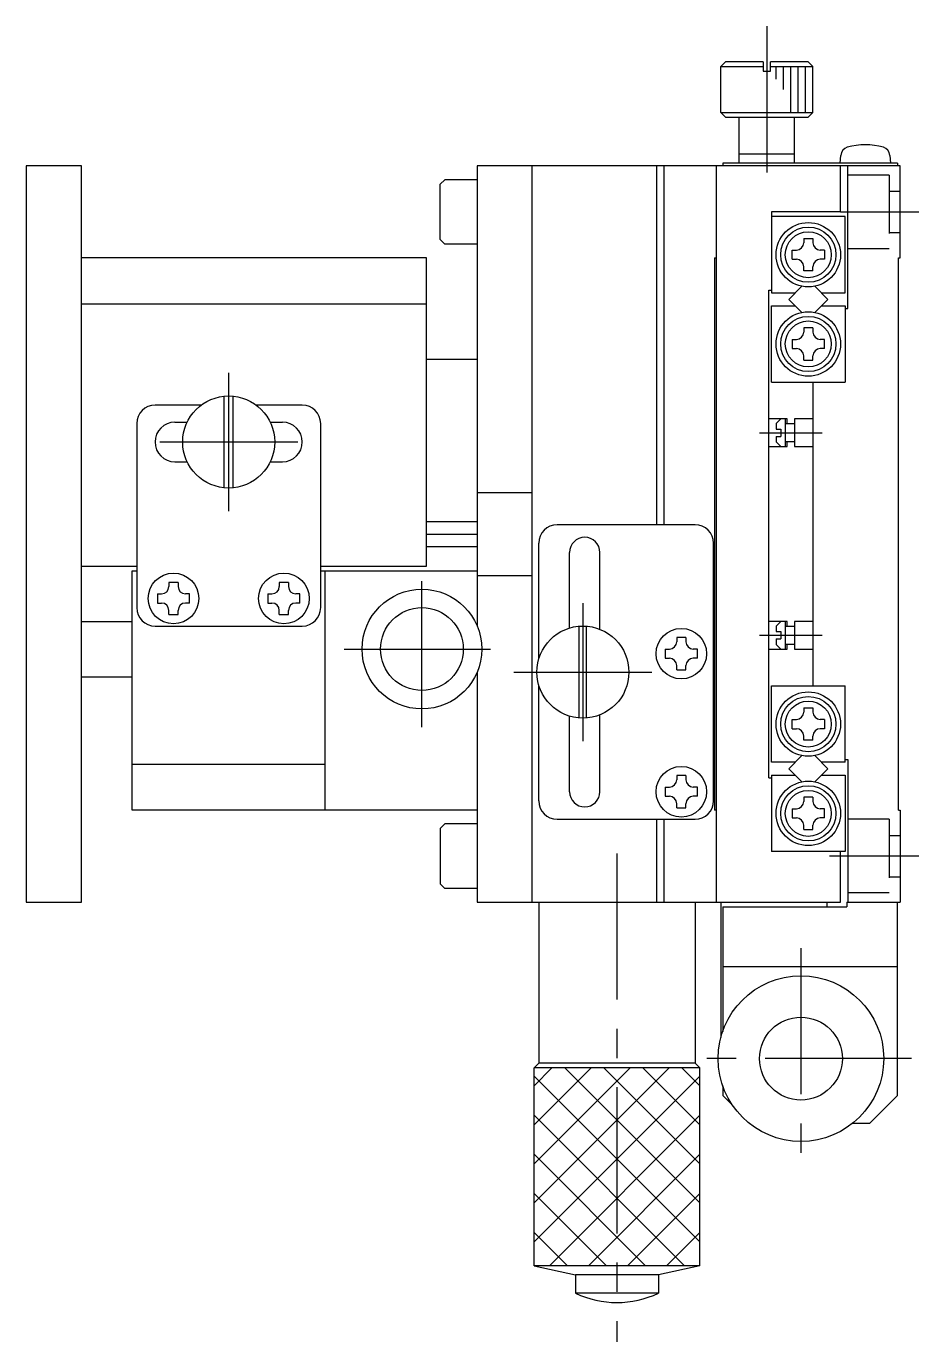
# Model space of a CAD drawing. Extents: x -2 to 405, y -8 to 353.
# Drawn here: x 307.9 to 404.9, y 105.1 to 248.1 of the extents above; entities that cross this region are included whole.
import ezdxf

# ---------------------------------------------------------------- set-up
doc = ezdxf.new("R2010")
doc.units = 0
doc.header["$LTSCALE"] = 0.5
doc.linetypes.add('CENTER', pattern=[50.8, 31.75, -6.35, 6.35, -6.35])
doc.linetypes.add('DASHED', pattern=[19.05, 12.7, -6.35])
for name, color, linetype in [('MSM_CENTER', 1, 'CENTER'), ('MSM_CONTINUOUS', 7, 'CONTINUOUS'), ('MSM_DASHED', 4, 'DASHED'), ('MSM_NARROW', 5, 'CONTINUOUS')]:
    doc.layers.add(name, color=color, linetype=linetype)

msp = doc.modelspace()

# ---------------------------------------------------------------- linework, layer by layer
at = {"layer": 'MSM_CENTER'}
for p, q in [((388.365159, 248.071054), (388.365159, 230.8088)), ((396.365159, 227.903055), (404.865156, 227.903054)), ((329.86515, 195.403062), (329.86515, 210.403048)), ((387.565158, 203.903054), (394.365156, 203.903054)), ((322.365157, 202.903055), (337.365143, 202.903055)), ((350.865151, 171.917119), (350.865151, 188.550117)), ((368.365153, 185.403051), (368.365156, 170.403057)), ((387.565158, 181.903054), (394.365156, 181.903054)), ((342.429151, 180.403053), (358.597153, 180.403053)), ((360.865158, 177.903054), (375.865152, 177.903054)), ((372.065155, 158.185062), (372.065155, 105.144854)), ((404.865156, 157.903054), (395.165156, 157.903054)), ((392.065158, 147.903053), (392.065158, 123.903053)), ((404.065158, 135.903053), (380.065158, 135.903053))]:
    msp.add_line(p, q, dxfattribs=at)
at = {"layer": 'MSM_CONTINUOUS'}
for p, q in [((383.365153, 243.703049), (387.965148, 243.703049)), ((383.865156, 244.203052), (383.365156, 243.703053)), ((383.365156, 238.703053), (383.365156, 243.703053)), ((387.965148, 244.203052), (383.865156, 244.203052)), ((387.965151, 244.203049), (387.965151, 243.203053)), ((387.965151, 243.203053), (388.765151, 243.203053)), ((388.765148, 243.703049), (393.365152, 243.703049)), ((392.865152, 244.203052), (388.765151, 244.203052)), ((388.765151, 243.203053), (388.765151, 244.203049)), ((393.365156, 243.703053), (392.865156, 244.203052)), ((393.365156, 238.703053), (393.365156, 243.703053)), ((383.365156, 238.703053), (393.365156, 238.703053)), ((383.365156, 238.703053), (383.865156, 238.203053)), ((392.865156, 238.203053), (393.365156, 238.703053)), ((383.865156, 238.203053), (392.865156, 238.203053)), ((385.365156, 233.203056), (385.365156, 238.203053)), ((391.365159, 233.203056), (391.365159, 238.203053)), ((383.565156, 233.203056), (383.565156, 232.903056)), ((402.565156, 233.203056), (383.565156, 233.203056)), ((385.365156, 234.203056), (391.365159, 234.203056)), ((396.315156, 233.203056), (396.389281, 234.050305)), ((401.741031, 234.050305), (401.815156, 233.203056)), ((402.565156, 233.203056), (402.565156, 232.903056)), ((313.865151, 232.903056), (307.865154, 232.903056)), ((307.865154, 232.903056), (307.865154, 152.903061)), ((313.865151, 152.903061), (313.865151, 232.903056)), ((402.865158, 232.903056), (356.865151, 232.903056)), ((356.865151, 232.90305), (356.865151, 182.903046)), ((362.865154, 152.903054), (362.865154, 232.903056)), ((376.365156, 232.903056), (376.365156, 193.903056)), ((377.165156, 232.903056), (377.165156, 193.903056)), ((382.865156, 232.903056), (382.865156, 152.903054)), ((396.365159, 227.903056), (396.365159, 232.903056)), ((397.165156, 217.403054), (397.165156, 232.903054)), ((402.865156, 222.903054), (402.865156, 232.903054)), ((352.865151, 230.903056), (353.365151, 231.403056)), ((352.865151, 224.903057), (352.865151, 230.903056)), ((356.865151, 231.403056), (353.365151, 231.403056)), ((396.365159, 227.903055), (388.865156, 227.903056)), ((388.865156, 227.903056), (388.865156, 219.103054)), ((396.865156, 227.403054), (388.865156, 227.403054)), ((396.865156, 219.103054), (396.865156, 227.403054)), ((352.865151, 224.903057), (353.365151, 224.403057)), ((356.865151, 224.403057), (353.365151, 224.403057)), ((392.365156, 225.003053), (393.365157, 225.003053)), ((392.365156, 225.003053), (392.365156, 224.553054)), ((393.365157, 225.003053), (393.365157, 224.553054)), ((391.115157, 222.753053), (391.115157, 223.753054)), ((391.115157, 223.753054), (391.565156, 223.753054)), ((394.615156, 223.753054), (394.165156, 223.753054)), ((394.615156, 223.753054), (394.615156, 222.753053)), ((351.365155, 222.903057), (313.865151, 222.903057)), ((351.365155, 189.403055), (351.365155, 222.903053)), ((382.665156, 222.903056), (382.865156, 222.903056)), ((382.665156, 222.903056), (382.665156, 162.903054)), ((391.115157, 222.753053), (391.565156, 222.753053)), ((392.365156, 221.503054), (392.365156, 221.953054)), ((393.365157, 221.503054), (393.365157, 221.953054)), ((394.615156, 222.753053), (394.165156, 222.753053)), ((402.665156, 222.903054), (402.865156, 222.903054)), ((402.665156, 162.903054), (402.665156, 222.903054)), ((393.365157, 221.503054), (392.365156, 221.503054)), ((388.565158, 219.403054), (388.865156, 219.403054)), ((388.565158, 166.403054), (388.565158, 219.403054)), ((388.865156, 219.103054), (391.443837, 219.103054)), ((392.164655, 219.823871), (390.743836, 218.403054)), ((394.986476, 218.403054), (393.565658, 219.823872)), ((394.286476, 219.103054), (396.865156, 219.103054)), ((313.865151, 217.903057), (351.365155, 217.903057)), ((388.865156, 217.703054), (391.443837, 217.703054)), ((388.865156, 209.403054), (388.865156, 217.703054)), ((390.743836, 218.403054), (392.164655, 216.982236)), ((393.565658, 216.982236), (394.986476, 218.403054)), ((394.286476, 217.703054), (396.865156, 217.703054)), ((396.865156, 217.703054), (396.865156, 209.403054)), ((396.865156, 217.403054), (397.165156, 217.403054)), ((393.365157, 215.303054), (392.365156, 215.303054)), ((392.365156, 215.303054), (392.365156, 214.853054)), ((393.365157, 215.303054), (393.365157, 214.853054)), ((391.115157, 214.053055), (391.115157, 213.053054)), ((391.115157, 214.053055), (391.565156, 214.053055)), ((391.115157, 213.053054), (391.565156, 213.053054)), ((394.615156, 214.053055), (394.165156, 214.053055)), ((394.615156, 213.053054), (394.165156, 213.053054)), ((394.615156, 213.053054), (394.615156, 214.053055)), ((351.365155, 211.903054), (356.865151, 211.903054)), ((392.365156, 211.803055), (392.365156, 212.253054)), ((392.365156, 211.803055), (393.365157, 211.803055)), ((393.365157, 211.803055), (393.365157, 212.253054)), ((388.865156, 209.403054), (396.865156, 209.403054)), ((393.365156, 209.403054), (393.365156, 176.403054)), ((329.365153, 197.928117), (329.365153, 207.877992)), ((330.36515, 197.928117), (330.36515, 207.877992)), ((326.865153, 206.903057), (321.865153, 206.903057)), ((337.865152, 206.903057), (332.865149, 206.903057)), ((319.865153, 204.903058), (319.865153, 184.903056)), ((324.015153, 205.053055), (325.351006, 205.053055)), ((334.379293, 205.053055), (335.715155, 205.053055)), ((339.865155, 184.903056), (339.865155, 204.903058)), ((390.565158, 205.403054), (388.565158, 205.403054)), ((389.365157, 204.903054), (389.865157, 205.403054)), ((389.365157, 204.903054), (389.365157, 204.303054)), ((390.365157, 205.403054), (390.365157, 202.403053)), ((390.365157, 204.903054), (391.365157, 204.903054)), ((390.565158, 204.903054), (390.565158, 205.403054)), ((393.365156, 205.403054), (391.365157, 205.403054)), ((391.365157, 205.403054), (391.365157, 202.403053)), ((389.365157, 204.303054), (389.865157, 204.303054)), ((389.365157, 203.503054), (389.365157, 202.903054)), ((389.365157, 203.503054), (389.865157, 203.503054)), ((389.865157, 204.303054), (389.865157, 203.503054)), ((388.565158, 202.403053), (390.565158, 202.403053)), ((389.365157, 202.903054), (389.865157, 202.403053)), ((391.365157, 202.903054), (390.365157, 202.903054)), ((390.565158, 202.403053), (390.565158, 202.903054)), ((391.365157, 202.403053), (393.365156, 202.403053)), ((324.015153, 200.753054), (325.351006, 200.753054)), ((334.379293, 200.753054), (335.715155, 200.753054)), ((356.865151, 197.403055), (362.865154, 197.403055)), ((351.365155, 194.274377), (356.865151, 194.274377)), ((380.565156, 193.903056), (365.565156, 193.903056)), ((351.365155, 192.903055), (356.865151, 192.903055)), ((351.365155, 191.531736), (356.865151, 191.531736)), ((363.565156, 179.303046), (363.565156, 191.903056)), ((382.565156, 163.903056), (382.565156, 191.903056)), ((366.915156, 182.688184), (366.915156, 190.903056)), ((370.215156, 182.548209), (370.215156, 190.903056)), ((313.865151, 189.403055), (319.865153, 189.403055)), ((319.365153, 188.903055), (319.865153, 188.903055)), ((319.365153, 162.90306), (319.365153, 188.903055)), ((339.865155, 189.403055), (351.365155, 189.403055)), ((339.865155, 188.903055), (356.865151, 188.903055)), ((340.365152, 162.90306), (340.365152, 188.903055)), ((324.365153, 187.653057), (323.36515, 187.653057)), ((323.36515, 187.653057), (323.36515, 187.203056)), ((324.365153, 187.653057), (324.365153, 187.203056)), ((336.365149, 187.653057), (335.365155, 187.653057)), ((335.365155, 187.653057), (335.365155, 187.203056)), ((336.365149, 187.653057), (336.365149, 187.203056)), ((356.865151, 188.403055), (362.865154, 188.403055)), ((322.115152, 186.403056), (322.115152, 185.403056)), ((322.115152, 186.403056), (322.565156, 186.403056)), ((325.615151, 186.403056), (325.165154, 186.403056)), ((325.615151, 185.403056), (325.615151, 186.403056)), ((334.115151, 186.403056), (334.115151, 185.403056)), ((334.115151, 186.403056), (334.565152, 186.403056)), ((337.615154, 186.403056), (337.165153, 186.403056)), ((337.615154, 185.403056), (337.615154, 186.403056)), ((322.115152, 185.403056), (322.565156, 185.403056)), ((323.36515, 184.153057), (323.36515, 184.603055)), ((324.365153, 184.153057), (324.365153, 184.603055)), ((325.615151, 185.403056), (325.165154, 185.403056)), ((334.115151, 185.403056), (334.565152, 185.403056)), ((335.365155, 184.153057), (335.365155, 184.603055)), ((336.365149, 184.153057), (336.365149, 184.603055)), ((337.615154, 185.403056), (337.165153, 185.403056)), ((313.865151, 183.403056), (319.365153, 183.403056)), ((323.36515, 184.153057), (324.365153, 184.153057)), ((335.365155, 184.153057), (336.365149, 184.153057)), ((390.565158, 183.403054), (388.565158, 183.403054)), ((389.365157, 182.903054), (389.865157, 183.403054)), ((390.365157, 183.403054), (390.365157, 180.403053)), ((390.565158, 182.903054), (390.565158, 183.403054)), ((393.365156, 183.403054), (391.365157, 183.403054)), ((391.365157, 183.403054), (391.365157, 180.403053)), ((321.865153, 182.903056), (337.865152, 182.903056)), ((367.965153, 172.919082), (367.965153, 182.887026)), ((368.76515, 172.919082), (368.76515, 182.887026)), ((379.565156, 181.653056), (378.565156, 181.653056)), ((378.565156, 181.653056), (378.565156, 181.203057)), ((379.565156, 181.653056), (379.565156, 181.203057)), ((389.365157, 182.903054), (389.365157, 182.303054)), ((389.365157, 182.303054), (389.865157, 182.303054)), ((389.865157, 182.303054), (389.865157, 181.503054)), ((390.365157, 182.903054), (391.365157, 182.903054)), ((377.315157, 180.403056), (377.315157, 179.403056)), ((377.315157, 180.403056), (377.765156, 180.403056)), ((380.815156, 180.403056), (380.365157, 180.403056)), ((380.815156, 179.403056), (380.815156, 180.403056)), ((388.565158, 180.403053), (390.565158, 180.403053)), ((389.365157, 181.503054), (389.365157, 180.903054)), ((389.365157, 181.503054), (389.865157, 181.503054)), ((389.365157, 180.903054), (389.865157, 180.403053)), ((391.365157, 180.903054), (390.365157, 180.903054)), ((390.565158, 180.403053), (390.565158, 180.903054)), ((391.365157, 180.403053), (393.365156, 180.403053)), ((377.315157, 179.403056), (377.765156, 179.403056)), ((380.815156, 179.403056), (380.365157, 179.403056)), ((313.865151, 177.403056), (319.365153, 177.403056)), ((356.865151, 177.903056), (356.865151, 152.903061)), ((378.565156, 178.153056), (378.565156, 178.603056)), ((378.565156, 178.153056), (379.565156, 178.153056)), ((379.565156, 178.153056), (379.565156, 178.603056)), ((363.565156, 163.903056), (363.565156, 176.503062)), ((388.865156, 168.103054), (388.865156, 176.403054)), ((388.865156, 176.403054), (396.865156, 176.403054)), ((396.865156, 168.103054), (396.865156, 176.403054)), ((366.915156, 164.903056), (366.915156, 173.117923)), ((370.215156, 164.903056), (370.215156, 173.257899)), ((392.365156, 174.003053), (393.365157, 174.003053)), ((392.365156, 174.003053), (392.365156, 173.553054)), ((393.365157, 174.003053), (393.365157, 173.553054)), ((391.115157, 171.753053), (391.115157, 172.753054)), ((391.115157, 172.753054), (391.565156, 172.753054)), ((391.115157, 171.753053), (391.565156, 171.753053)), ((394.615156, 172.753054), (394.165156, 172.753054)), ((394.615156, 171.753053), (394.165156, 171.753053)), ((394.615156, 172.753054), (394.615156, 171.753053)), ((392.365156, 170.503054), (392.365156, 170.953054)), ((393.365157, 170.503054), (392.365156, 170.503054)), ((393.365157, 170.503054), (393.365157, 170.953054)), ((390.743836, 167.403054), (392.164655, 168.823871)), ((393.565658, 168.823872), (394.986476, 167.403054)), ((319.365153, 167.90306), (340.365152, 167.90306)), ((391.443837, 168.103054), (388.865156, 168.103054)), ((392.164655, 165.982236), (390.743836, 167.403054)), ((394.986476, 167.403054), (393.565658, 165.982236)), ((396.865156, 168.103054), (394.286476, 168.103054)), ((396.865156, 168.403054), (397.165156, 168.403054)), ((397.165156, 168.403054), (397.165156, 152.903054)), ((379.565156, 166.653056), (378.565156, 166.653056)), ((378.565156, 166.653056), (378.565156, 166.203057)), ((379.565156, 166.653056), (379.565156, 166.203057)), ((388.565158, 166.403054), (388.865156, 166.403054)), ((388.865156, 166.703054), (391.443837, 166.703054)), ((388.865156, 166.703054), (388.865156, 158.403054)), ((394.286476, 166.703054), (396.865156, 166.703054)), ((396.865156, 166.703054), (396.865156, 158.403054)), ((377.315157, 165.403056), (377.315157, 164.403056)), ((377.315157, 165.403056), (377.765156, 165.403056)), ((377.315157, 164.403056), (377.765156, 164.403056)), ((380.815156, 165.403056), (380.365157, 165.403056)), ((380.815156, 164.403056), (380.365157, 164.403056)), ((380.815156, 164.403056), (380.815156, 165.403056)), ((378.565156, 163.153056), (378.565156, 163.603056)), ((378.565156, 163.153056), (379.565156, 163.153056)), ((379.565156, 163.153056), (379.565156, 163.603056)), ((391.115157, 163.053055), (391.115157, 162.053054)), ((391.115157, 163.053055), (391.565156, 163.053055)), ((393.365157, 164.303054), (392.365156, 164.303054)), ((392.365156, 164.303054), (392.365156, 163.853054)), ((393.365157, 164.303054), (393.365157, 163.853054)), ((394.615156, 163.053055), (394.165156, 163.053055)), ((394.615156, 162.053054), (394.615156, 163.053055)), ((356.865151, 162.90306), (319.365153, 162.90306)), ((365.565156, 161.903056), (380.565156, 161.903056)), ((376.365156, 161.903056), (376.365156, 152.903054)), ((377.165156, 161.903056), (377.165156, 152.903054)), ((382.865156, 162.903054), (382.665156, 162.903054)), ((391.115157, 162.053054), (391.565156, 162.053054)), ((394.615156, 162.053054), (394.165156, 162.053054)), ((402.665156, 162.903054), (402.865156, 162.903054)), ((402.865156, 162.903054), (402.865156, 152.903054)), ((352.865151, 160.903058), (353.365151, 161.403058)), ((352.865151, 160.903058), (352.865151, 154.903059)), ((356.865151, 161.403058), (353.365151, 161.403058)), ((392.365156, 160.803055), (392.365156, 161.253054)), ((392.365156, 160.803055), (393.365157, 160.803055)), ((393.365157, 160.803055), (393.365157, 161.253054)), ((396.865156, 158.403054), (388.865156, 158.403054)), ((396.365155, 152.903054), (396.365155, 158.403054)), ((352.865151, 154.903059), (353.365151, 154.403059)), ((356.865151, 154.403059), (353.365151, 154.403059)), ((307.865154, 152.903061), (313.865151, 152.903061)), ((356.865151, 152.903061), (362.865154, 152.903061)), ((362.865154, 152.903054), (396.365155, 152.903054)), ((363.565155, 152.903054), (363.565155, 135.403054)), ((380.565154, 152.903054), (380.565154, 135.403054)), ((383.365155, 152.903054), (383.365155, 138.207385)), ((383.565159, 152.403053), (383.565159, 138.861095)), ((383.565159, 152.403053), (397.065158, 152.403053)), ((394.865155, 152.903054), (394.865155, 152.403053)), ((397.065158, 152.903054), (402.865156, 152.903054)), ((397.065158, 152.903054), (397.065158, 152.403053)), ((402.565158, 131.903054), (402.565158, 152.903054)), ((383.565159, 145.903053), (402.565158, 145.903053)), ((363.565156, 135.403054), (363.065156, 134.903054)), ((363.065156, 113.403054), (363.065156, 134.903054)), ((381.065155, 134.903054), (363.065156, 134.903054)), ((380.565154, 135.403054), (363.565155, 135.403054)), ((380.565155, 135.403054), (381.065155, 134.903054)), ((381.065155, 113.403054), (381.065155, 134.903054)), ((383.565159, 132.94501), (383.565159, 131.903054)), ((383.565159, 131.903054), (384.616197, 130.852016)), ((399.565158, 128.903054), (402.565158, 131.903054)), ((397.722014, 128.903054), (399.565158, 128.903054)), ((363.065156, 113.403054), (367.565156, 112.403054)), ((381.065155, 113.403054), (363.065156, 113.403054)), ((381.065155, 113.403054), (376.565155, 112.403054)), ((376.565155, 112.403054), (367.565156, 112.403054)), ((367.565156, 112.403054), (367.565156, 110.403054)), ((376.565155, 112.403054), (376.565155, 110.403054)), ((376.565155, 110.403054), (367.565156, 110.403054))]:
    msp.add_line(p, q, dxfattribs=at)
for centre, radius in [((392.865156, 223.253054), 3.499999), ((392.865156, 223.253054), 3.000001), ((392.865156, 223.253054), 2.5), ((392.865156, 213.553054), 3.499999), ((392.865156, 213.553054), 3.000001), ((392.865156, 213.553054), 2.5), ((329.86515, 202.903055), 4.999993), ((323.865156, 185.903056), 2.749995), ((335.865152, 185.903056), 2.749995), ((350.865151, 180.403053), 6.499996), ((350.865151, 180.403053), 4.5), ((368.365155, 177.903054), 4.999997), ((379.065156, 179.903056), 2.75), ((392.865156, 172.253054), 3.499999), ((392.865156, 172.253054), 3.000001), ((392.865156, 172.253054), 2.5), ((379.065156, 164.903056), 2.75), ((392.865156, 162.553054), 3.499999), ((392.865156, 162.553054), 3.000001), ((392.865156, 162.553054), 2.5), ((392.065158, 135.903053), 9), ((392.065158, 135.903053), 4.5)]:
    msp.add_circle(centre, radius, dxfattribs=at)
for centre, radius, start, end in [((397.385475, 233.963149), 1, 106.257028, 175), ((399.065156, 228.203056), 7, 73.742972, 106.257028), ((400.744837, 233.963149), 1, 5, 73.742972), ((391.565156, 224.553054), 0.799999, 270, 0), ((394.165156, 224.553054), 0.799999, 180, 270), ((391.565156, 221.953054), 0.799999, 0, 90), ((394.165156, 221.953054), 0.799999, 90, 180), ((391.565156, 214.853054), 0.799999, 270, 0), ((394.165156, 214.853054), 0.799999, 180, 270), ((391.565156, 212.253054), 0.799999, 0, 90), ((394.165156, 212.253054), 0.799999, 90, 180), ((321.865153, 204.903058), 1.999994, 90, 180), ((337.865152, 204.903058), 1.999994, 0, 90), ((324.015153, 202.903055), 2.15, 90, 270), ((335.715155, 202.903055), 2.15, 269.999958, 89.999958), ((365.565156, 191.903056), 2, 90, 180), ((380.565156, 191.903056), 2, 0, 90), ((368.565156, 190.903056), 1.65, 0, 180), ((322.565156, 187.203056), 0.799994, 270, 0), ((325.165154, 187.203056), 0.799994, 180, 270), ((334.565152, 187.203056), 0.799994, 270, 0), ((337.165153, 187.203056), 0.799994, 180, 270), ((321.865153, 184.903056), 1.999994, 180, 270), ((322.565156, 184.603055), 0.799994, 0, 90), ((325.165154, 184.603055), 0.799994, 90, 180), ((334.565152, 184.603055), 0.799994, 0, 90), ((337.165153, 184.603055), 0.799994, 90, 180), ((337.865152, 184.903056), 1.999994, 270, 0), ((377.765156, 181.203057), 0.800001, 270, 0), ((380.365157, 181.203057), 0.800001, 180, 270), ((377.765156, 178.603056), 0.800001, 0, 90), ((380.365157, 178.603056), 0.800001, 90, 180), ((391.565156, 173.553054), 0.799999, 270, 0), ((394.165156, 173.553054), 0.799999, 180, 270), ((391.565156, 170.953054), 0.799999, 0, 90), ((394.165156, 170.953054), 0.799999, 90, 180), ((377.765156, 166.203057), 0.800001, 270, 0), ((380.365157, 166.203057), 0.800001, 180, 270), ((368.565156, 164.903056), 1.65, 180, 0), ((377.765156, 163.603056), 0.800001, 0, 90), ((380.365157, 163.603056), 0.800001, 90, 180), ((365.565156, 163.903056), 2, 180, 270), ((380.565156, 163.903056), 2, 270, 0), ((391.565156, 163.853054), 0.799999, 270, 0), ((394.165156, 163.853054), 0.799999, 180, 270), ((391.565156, 161.253054), 0.799999, 0, 90), ((394.165156, 161.253054), 0.799999, 90, 180), ((372.065155, 120.028054), 10.625, 244.942385, 295.057615)]:
    msp.add_arc(centre, radius, start, end, dxfattribs=at)
at = {"layer": 'MSM_DASHED'}
for p, q in [((401.665156, 231.903054), (397.165156, 231.903054)), ((401.665156, 231.903054), (401.665156, 223.903054)), ((401.665156, 230.153054), (402.865156, 230.153054)), ((401.665156, 225.653054), (402.865156, 225.653054)), ((401.665156, 223.903054), (397.165156, 223.903054)), ((401.665156, 161.903054), (397.165156, 161.903054)), ((401.665156, 161.903054), (401.665156, 153.903054)), ((401.665156, 160.153054), (402.865156, 160.153054)), ((401.665156, 155.653054), (402.865156, 155.653054)), ((401.665156, 153.903054), (397.165156, 153.903054))]:
    msp.add_line(p, q, dxfattribs=at)
at = {"layer": 'MSM_NARROW'}
for p, q in [((389.365162, 242.329608), (389.365162, 243.703049)), ((390.165162, 241.204042), (390.165162, 243.703049)), ((390.965162, 238.703049), (390.965162, 243.703049)), ((391.765162, 238.703049), (391.765162, 243.703049)), ((392.565162, 238.703049), (392.565162, 243.703049)), ((363.065156, 120.234006), (377.734204, 134.903054)), ((363.065156, 124.476647), (373.491563, 134.903054)), ((363.065156, 128.719288), (369.248922, 134.903054)), ((363.065156, 132.961928), (365.006282, 134.903054)), ((366.396107, 134.903054), (381.065155, 120.234005)), ((370.638747, 134.903054), (381.065155, 124.476646)), ((374.881388, 134.903054), (381.065155, 128.719287)), ((379.124029, 134.903054), (381.065155, 132.961927)), ((363.065156, 115.991365), (381.065155, 133.991364)), ((363.065156, 133.991363), (381.065155, 115.991364)), ((363.065156, 129.748723), (379.410825, 113.403054)), ((364.719485, 113.403054), (381.065155, 129.748724)), ((363.065156, 125.506082), (375.168184, 113.403054)), ((368.962126, 113.403054), (381.065155, 125.506083)), ((363.065156, 121.263441), (370.925544, 113.403054)), ((373.204766, 113.403054), (381.065155, 121.263442)), ((363.065156, 117.020801), (366.682903, 113.403054)), ((377.447407, 113.403054), (381.065155, 117.020802))]:
    msp.add_line(p, q, dxfattribs=at)

doc.saveas('drawing.dxf')
